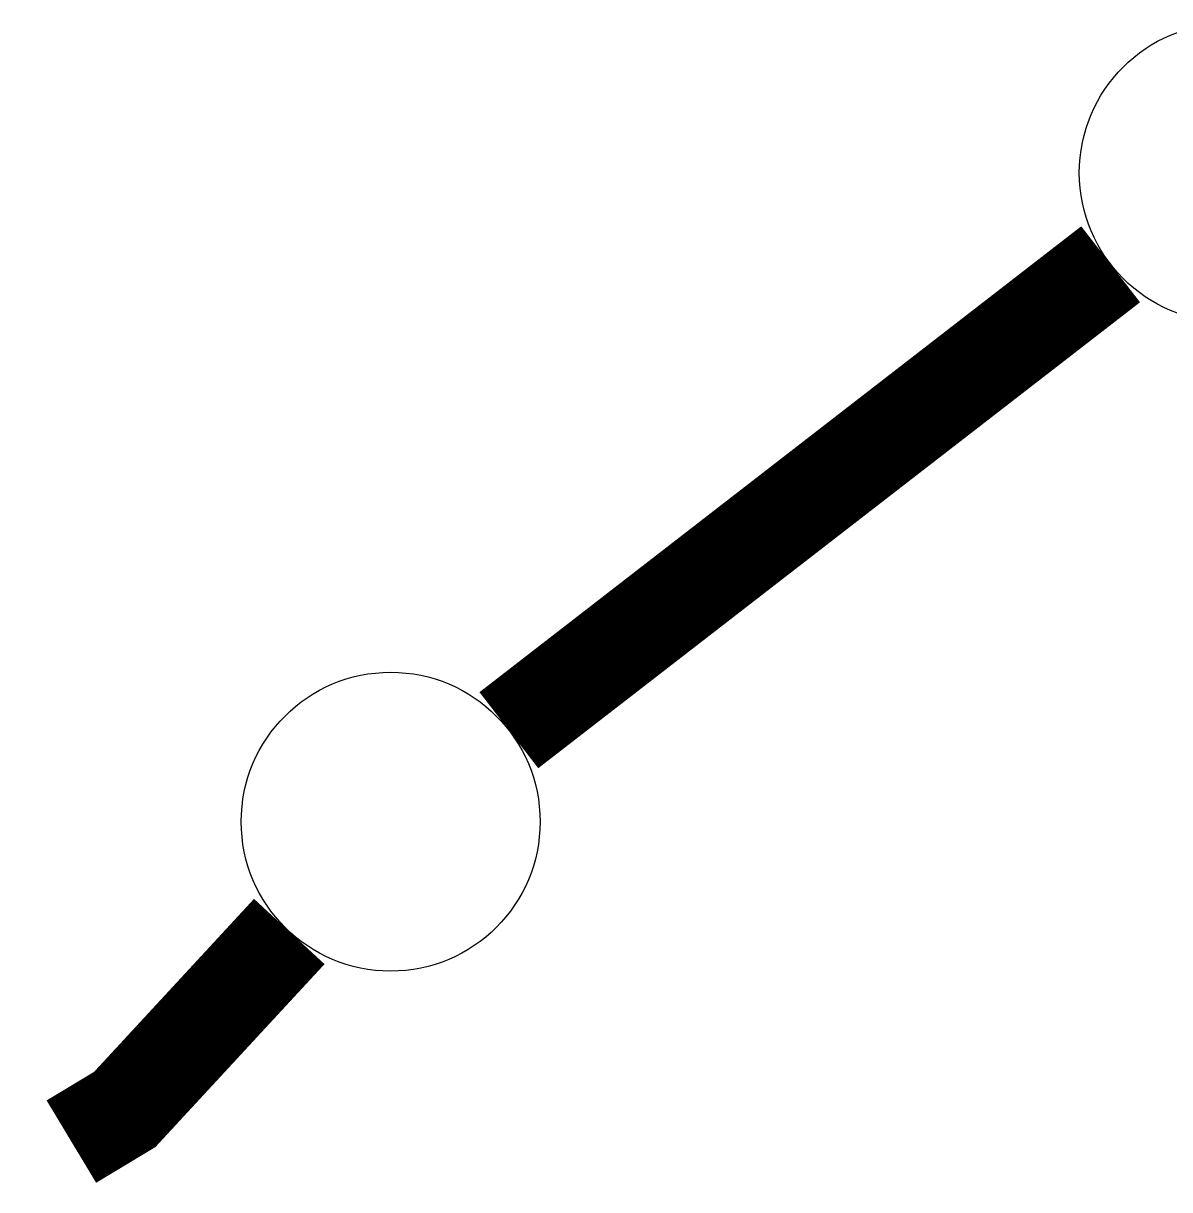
# Model space of a CAD drawing. Extents: x 587451 to 600081, y 7506605 to 7515945.
# Drawn here: x 589454.9 to 589574.2, y 7509599.5 to 7509720.8 of the extents above; entities that cross this region are included whole.
import ezdxf

# ---------------------------------------------------------------- set-up
doc = ezdxf.new("R2010")
doc.units = 0
doc.header["$LTSCALE"] = 280
doc.header["$MEASUREMENT"] = 0
doc.linetypes.add('HIDDEN', pattern=[0.375, 0.25, -0.125])
doc.layers.add('ESTACAO', color=5, linetype='CONTINUOUS')

msp = doc.modelspace()

# ---------------------------------------------------------------- linework, layer by layer
at = {"layer": 'ESTACAO', "const_width": 10}
for points in [[(589505.4, 7509647.28), (589568.03, 7509695.75)], [(589493.1, 7509637.76), (589493.1, 7509637.76)]]:
    msp.add_lwpolyline(points, dxfattribs=at)
at = {"layer": 'ESTACAO', "linetype": 'HIDDEN', "const_width": 10}
msp.add_lwpolyline([(589459.87, 7509604.48), (589465.42, 7509607.82), (589482.55, 7509626.34)], dxfattribs=at)
at = {"layer": 'ESTACAO'}
for centre in [(589580.32, 7509705.27), (589493.1, 7509637.76)]:
    msp.add_circle(centre, 15.55, dxfattribs=at)

doc.saveas('drawing.dxf')
